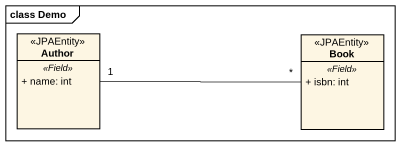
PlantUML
@startuml
mainframe class Demo
hide circle
hide empty members
skinparam classAttributeIconSize 0
class Author <<JPAEntity>> {
  .. <<Field>> ..
  + name: int
}
class Book <<JPAEntity>> {
  .. <<Field>> ..
  + isbn: int
}
Author "1" -right- "*" Book
@enduml
